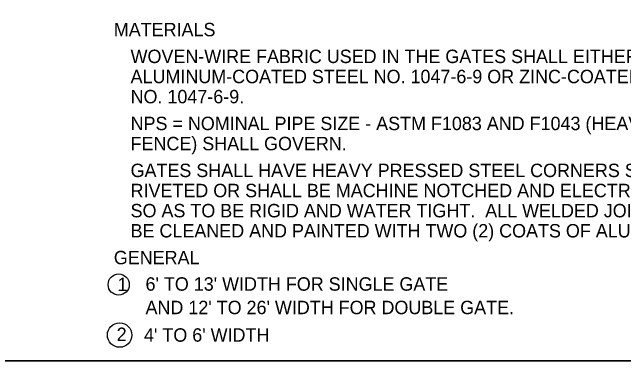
# Model space of a CAD drawing. Extents: x 1007 to 1035.5, y 1000.5 to 1021.5.
# Drawn here: x 1016.84 to 1025.96, y 1000.5 to 1005.7 of the extents above; entities that cross this region are included whole.
import ezdxf

# ---------------------------------------------------------------- set-up
doc = ezdxf.new("R2010")
doc.units = 0
for name, color, linetype in [('Level 1', 7, 'Continuous'), ('Level 10', 7, 'Continuous'), ('Level 11', 7, 'Continuous')]:
    doc.layers.add(name, color=color, linetype=linetype)

msp = doc.modelspace()

# ---------------------------------------------------------------- linework, layer by layer
at = {"layer": 'Level 1'}
for centre, radius in [((1018.4281, 1001.6363), 0.1578), ((1018.4411, 1000.8837), 0.1824)]:
    msp.add_circle(centre, radius, dxfattribs=at)
at = {"layer": 'Level 10'}
msp.add_line((1035.5, 1000.5), (1007, 1000.5), dxfattribs=at)
at = {"layer": 'Level 11'}
msp.add_lwpolyline([(1007, 1000.5), (1035.5, 1000.5), (1035.5, 1021.5), (1007, 1021.5)], close=True, dxfattribs=at)

# ---------------------------------------------------------------- texts
at = {"layer": 'Level 1'}
for s, p in [('MATERIALS', (1018.3546, 1005.3385)), ('WOVEN-WIRE FABRIC USED IN THE GATES SHALL EITHER BE', (1018.6046, 1004.9385)), ('ALUMINUM-COATED STEEL NO. 1047-6-9 OR ZINC-COATED STEEL', (1018.6046, 1004.6385)), ('NO. 1047-6-9.', (1018.6046, 1004.3385)), ('NPS = NOMINAL PIPE SIZE - ASTM F1083 AND F1043 (HEAVY INDUSTRIAL', (1018.6046, 1003.9385)), ('FENCE) SHALL GOVERN.', (1018.6046, 1003.6385)), ('GATES SHALL HAVE HEAVY PRESSED STEEL CORNERS SECURELY', (1018.6046, 1003.2385)), ('RIVETED OR SHALL BE MACHINE NOTCHED AND ELECTRICALLY WELDED', (1018.6046, 1002.9385)), ('SO AS TO BE RIGID AND WATER TIGHT.  ALL WELDED JOINTS SHALL', (1018.6046, 1002.6385)), ('BE CLEANED AND PAINTED WITH TWO (2) COATS OF ALUMINUM PAINT.', (1018.6046, 1002.3385)), ('GENERAL', (1018.3546, 1001.9385)), ('1', (1018.409, 1001.5385)), ("6' TO 13' WIDTH FOR SINGLE GATE ", (1018.8274, 1001.5447)), ("AND 12' TO 26' WIDTH FOR DOUBLE GATE.", (1018.8274, 1001.1947)), ('2', (1018.3976, 1000.7947)), ("4' TO 6' WIDTH", (1018.8046, 1000.7843))]:
    msp.add_text(s, height=0.2, dxfattribs=at).set_placement(p)

doc.saveas('drawing.dxf')
